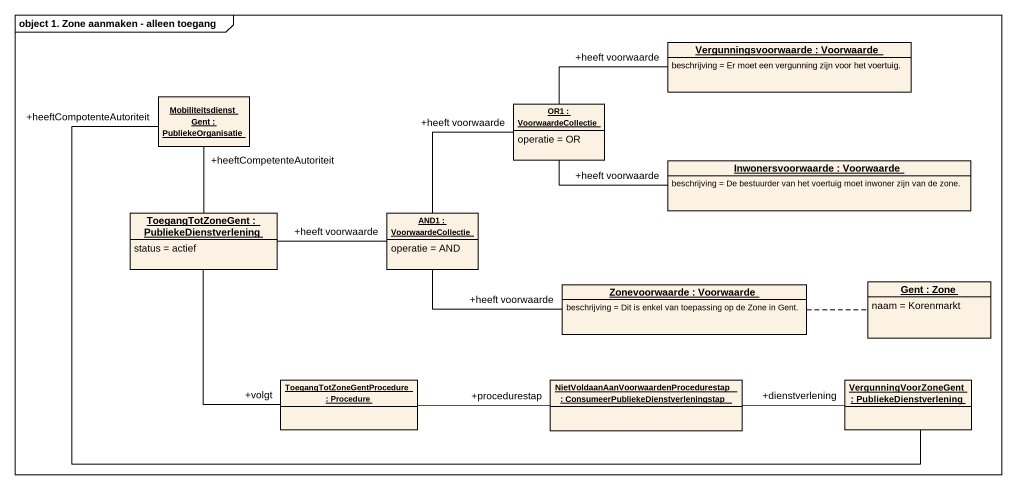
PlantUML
@startuml
mainframe object 1. Zone aanmaken - alleen toegang
hide circle
hide empty members
object "Vergunningsvoorwaarde : Voorwaarde" as Vergunningsvoorwaarde {
  beschrijving = Er moet een vergunning zijn voor het voertuig.
}
object "Mobiliteitsdienst Gent : PubliekeOrganisatie" as Mobiliteitsdienst_Gent
object "OR1 : VoorwaardeCollectie" as OR1 {
  operatie = OR
}
object "Inwonersvoorwaarde : Voorwaarde" as Inwonersvoorwaarde {
  beschrijving = De bestuurder van het voertuig moet inwoner zijn van de zone.
}
object "ToegangTotZoneGent : PubliekeDienstverlening" as ToegangTotZoneGent {
  status = actief
}
object "AND1 : VoorwaardeCollectie" as AND1 {
  operatie = AND
}
object "Zonevoorwaarde : Voorwaarde" as Zonevoorwaarde {
  beschrijving = Dit is enkel van toepassing op de Zone in Gent.
}
object "Gent : Zone" as Gent {
  naam = Korenmarkt
}
object "ToegangTotZoneGentProcedure : Procedure" as ToegangTotZoneGentProcedure
object "NietVoldaanAanVoorwaardenProcedurestap : ConsumeerPubliekeDienstverleningstap" as NietVoldaanAanVoorwaardenPro
object "VergunningVoorZoneGent : PubliekeDienstverlening" as VergunningVoorZoneGent
Mobiliteitsdienst_Gent "+heeftCompetenteAutoriteit" -- ToegangTotZoneGent
Mobiliteitsdienst_Gent "+heeftCompotenteAutoriteit" -right- VergunningVoorZoneGent
OR1 -right- "+heeft voorwaarde" Vergunningsvoorwaarde
Inwonersvoorwaarde "+heeft voorwaarde" -left- OR1
ToegangTotZoneGent -- "+volgt" ToegangTotZoneGentProcedure
AND1 -up- "+heeft voorwaarde" OR1
AND1 "+heeft voorwaarde" -left- ToegangTotZoneGent
Zonevoorwaarde "+heeft voorwaarde" -left- AND1
Zonevoorwaarde .right. Gent
ToegangTotZoneGentProcedure -right- "+procedurestap" NietVoldaanAanVoorwaardenPro
NietVoldaanAanVoorwaardenPro -right- "+dienstverlening" VergunningVoorZoneGent
@enduml
